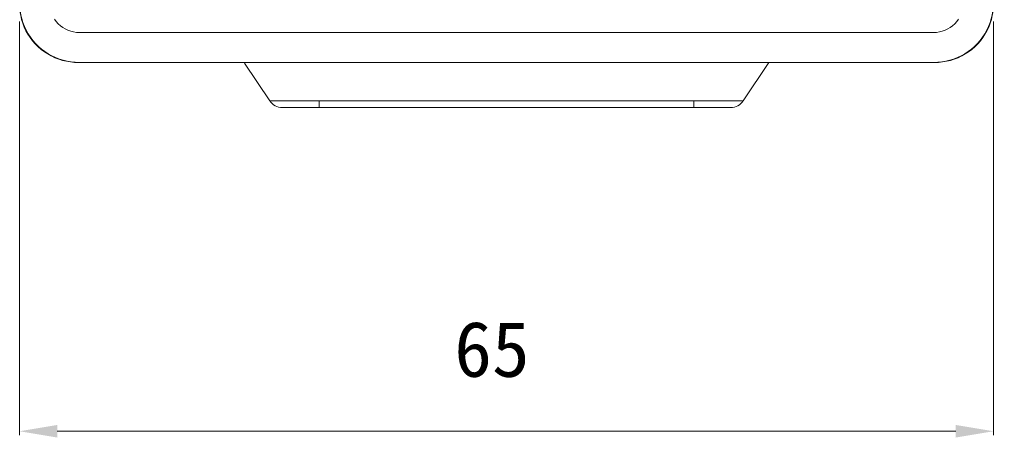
# Model space of a CAD drawing. Units: millimetres on the paper. Extents: x -546 to 142, y -95 to 95.
# Drawn here: x 40.1 to 91.6, y -35.2 to -13.1 of the extents above; entities that cross this region are included whole.
import ezdxf
from ezdxf.enums import TextEntityAlignment as Align

# ---------------------------------------------------------------- set-up
doc = ezdxf.new("R2010")
doc.units = ezdxf.units.MM
doc.layers.add('0-0_0', color=7, linetype='Continuous')
doc.layers.add('0-4_AM_5', color=7, linetype='Continuous', lineweight=18)
doc.layers.add('0-7_レイヤー_1', color=7, linetype='Continuous', lineweight=18)
doc.styles.add('ＭＳ ゴシック', font='')
doc.styles.get('ＭＳ ゴシック').set_extended_font_data('MS Gothic')

# ---------------------------------------------------------------- blocks, each defined once
blk = doc.blocks.new('U36')
at = {"layer": '0-4_AM_5', "style": 'ＭＳ ゴシック'}
blk.add_text('65', height=2.933, dxfattribs=at).set_placement((294.114, 119.358), align=Align.BOTTOM_LEFT)

msp = doc.modelspace()

# ---------------------------------------------------------------- linework, layer by layer
at = {"layer": '0-4_AM_5', "color": 3}
for p, q in [((40.086, -13.184), (40.086, -35.071)), ((91.621, -13.184), (91.621, -35.071)), ((42.086, -34.871), (89.621, -34.871))]:
    msp.add_line(p, q, dxfattribs=at)
at = {"layer": '0-4_AM_5'}
for points in [[(42.086, -34.538), (42.086, -35.204), (40.086, -34.871)], [(89.621, -34.538), (89.621, -35.204), (91.621, -34.871)]]:
    msp.add_solid(points, dxfattribs=at)
at = {"layer": '0-7_レイヤー_1'}
for p, q in [((43.258, -15.356), (43.21, -15.356)), ((88.448, -15.356), (43.258, -15.356)), ((51.998, -15.385), (53.328, -17.383)), ((78.378, -17.383), (79.727, -15.356)), ((88.496, -15.356), (88.448, -15.356)), ((75.763, -17.736), (75.763, -17.383)), ((55.942, -17.736), (53.988, -17.736)), ((75.763, -17.736), (55.942, -17.736)), ((77.718, -17.736), (75.763, -17.736))]:
    msp.add_line(p, q, dxfattribs=at)
for points in [[(40.086, -12.184), (40.093, -12.401), (40.114, -12.617), (40.151, -12.83), (40.205, -13.04), (40.268, -13.247), (40.348, -13.448), (40.44, -13.644), (40.546, -13.832), (40.666, -14.012), (40.799, -14.188), (40.938, -14.35), (41.093, -14.503), (41.257, -14.646), (41.43, -14.776), (41.609, -14.895), (41.797, -15), (41.993, -15.094), (42.195, -15.173), (42.401, -15.239), (42.611, -15.289), (42.826, -15.326), (43.04, -15.348), (43.258, -15.356)], [(40.086, -12.231), (40.093, -12.445), (40.112, -12.658), (40.149, -12.87), (40.197, -13.077), (40.26, -13.281), (40.34, -13.48), (40.43, -13.673), (40.536, -13.859), (40.652, -14.04), (40.78, -14.208), (40.92, -14.37), (41.071, -14.521), (41.233, -14.661), (41.402, -14.791), (41.583, -14.907), (41.768, -15.011), (41.962, -15.105), (42.16, -15.181), (42.365, -15.245), (42.571, -15.295), (42.783, -15.329), (42.995, -15.35), (43.21, -15.356)], [(88.448, -15.356), (88.666, -15.348), (88.881, -15.326), (89.093, -15.289), (89.305, -15.239), (89.512, -15.173), (89.713, -15.094), (89.909, -15), (90.097, -14.895), (90.277, -14.776), (90.449, -14.646), (90.614, -14.503), (90.767, -14.35), (90.908, -14.188), (91.041, -14.012), (91.157, -13.832), (91.263, -13.644), (91.359, -13.448), (91.438, -13.247), (91.502, -13.04), (91.555, -12.83), (91.589, -12.617), (91.613, -12.401), (91.621, -12.184)], [(88.496, -15.356), (88.711, -15.35), (88.923, -15.329), (89.132, -15.295), (89.341, -15.245), (89.546, -15.181), (89.744, -15.105), (89.938, -15.011), (90.124, -14.907), (90.304, -14.791), (90.473, -14.661), (90.635, -14.521), (90.786, -14.37), (90.926, -14.208), (91.054, -14.04), (91.17, -13.859), (91.276, -13.673), (91.367, -13.48), (91.443, -13.281), (91.507, -13.077), (91.557, -12.87), (91.594, -12.658), (91.613, -12.445), (91.621, -12.231)], [(41.938, -13.066), (42.031, -13.191), (42.136, -13.305), (42.251, -13.411), (42.375, -13.504), (42.51, -13.583), (42.651, -13.649), (42.796, -13.701), (42.948, -13.739), (43.101, -13.763), (43.258, -13.771), (88.448, -13.771), (88.605, -13.763), (88.759, -13.739), (88.909, -13.701), (89.055, -13.649), (89.196, -13.583), (89.328, -13.504), (89.456, -13.411), (89.57, -13.305), (89.675, -13.191), (89.766, -13.066)], [(53.328, -17.383), (53.39, -17.383), (53.718, -17.383), (54.309, -17.383), (55.075, -17.38), (55.942, -17.383), (75.763, -17.383), (75.765, -17.383)], [(53.328, -17.383), (53.387, -17.46), (53.456, -17.53), (53.533, -17.59), (53.615, -17.644), (53.702, -17.683), (53.795, -17.712), (53.89, -17.731), (53.988, -17.736)], [(55.942, -17.736), (55.942, -17.731), (55.942, -17.712), (55.942, -17.683), (55.942, -17.644), (55.942, -17.59), (55.942, -17.53), (55.942, -17.46), (55.942, -17.383)], [(75.763, -17.383), (76.335, -17.383), (77.143, -17.383), (77.803, -17.383), (78.23, -17.38), (78.378, -17.383)], [(77.718, -17.736), (77.813, -17.731), (77.911, -17.712), (78.004, -17.683), (78.092, -17.644), (78.174, -17.59), (78.25, -17.53), (78.319, -17.46), (78.378, -17.383)]]:
    msp.add_lwpolyline(points, dxfattribs=at)

# ---------------------------------------------------------------- block references
at = {"layer": '0-0_0'}
msp.add_blockref('U36', (-231.024, -152.229), dxfattribs=at)

doc.saveas('drawing.dxf')
